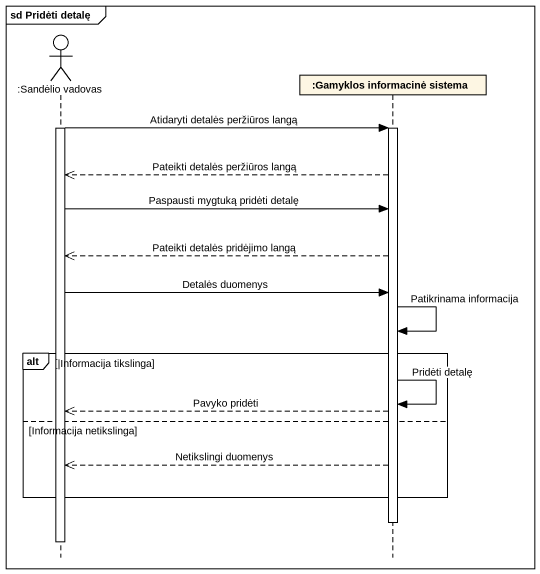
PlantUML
@startuml
mainframe sd Pridėti detalę
hide footbox
actor ":Sandėlio vadovas" as Sandėlio_vadovas
participant ":Gamyklos informacinė sistema" as Gamyklos_informacinė_sistema

activate Sandėlio_vadovas
Sandėlio_vadovas -> Gamyklos_informacinė_sistema : Atidaryti detalės peržiūros langą
activate Gamyklos_informacinė_sistema
Gamyklos_informacinė_sistema -->> Sandėlio_vadovas : Pateikti detalės peržiūros langą
Sandėlio_vadovas -> Gamyklos_informacinė_sistema : Paspausti mygtuką pridėti detalę
Gamyklos_informacinė_sistema -->> Sandėlio_vadovas : Pateikti detalės pridėjimo langą
Sandėlio_vadovas -> Gamyklos_informacinė_sistema : Detalės duomenys
Gamyklos_informacinė_sistema -> Gamyklos_informacinė_sistema : Patikrinama informacija
alt |Informacija tikslinga
  Gamyklos_informacinė_sistema -> Gamyklos_informacinė_sistema : Pridėti detalę
  Gamyklos_informacinė_sistema -->> Sandėlio_vadovas : Pavyko pridėti
else Informacija netikslinga
  Gamyklos_informacinė_sistema -->> Sandėlio_vadovas : Netikslingi duomenys
end
deactivate Gamyklos_informacinė_sistema
deactivate Sandėlio_vadovas
@enduml
